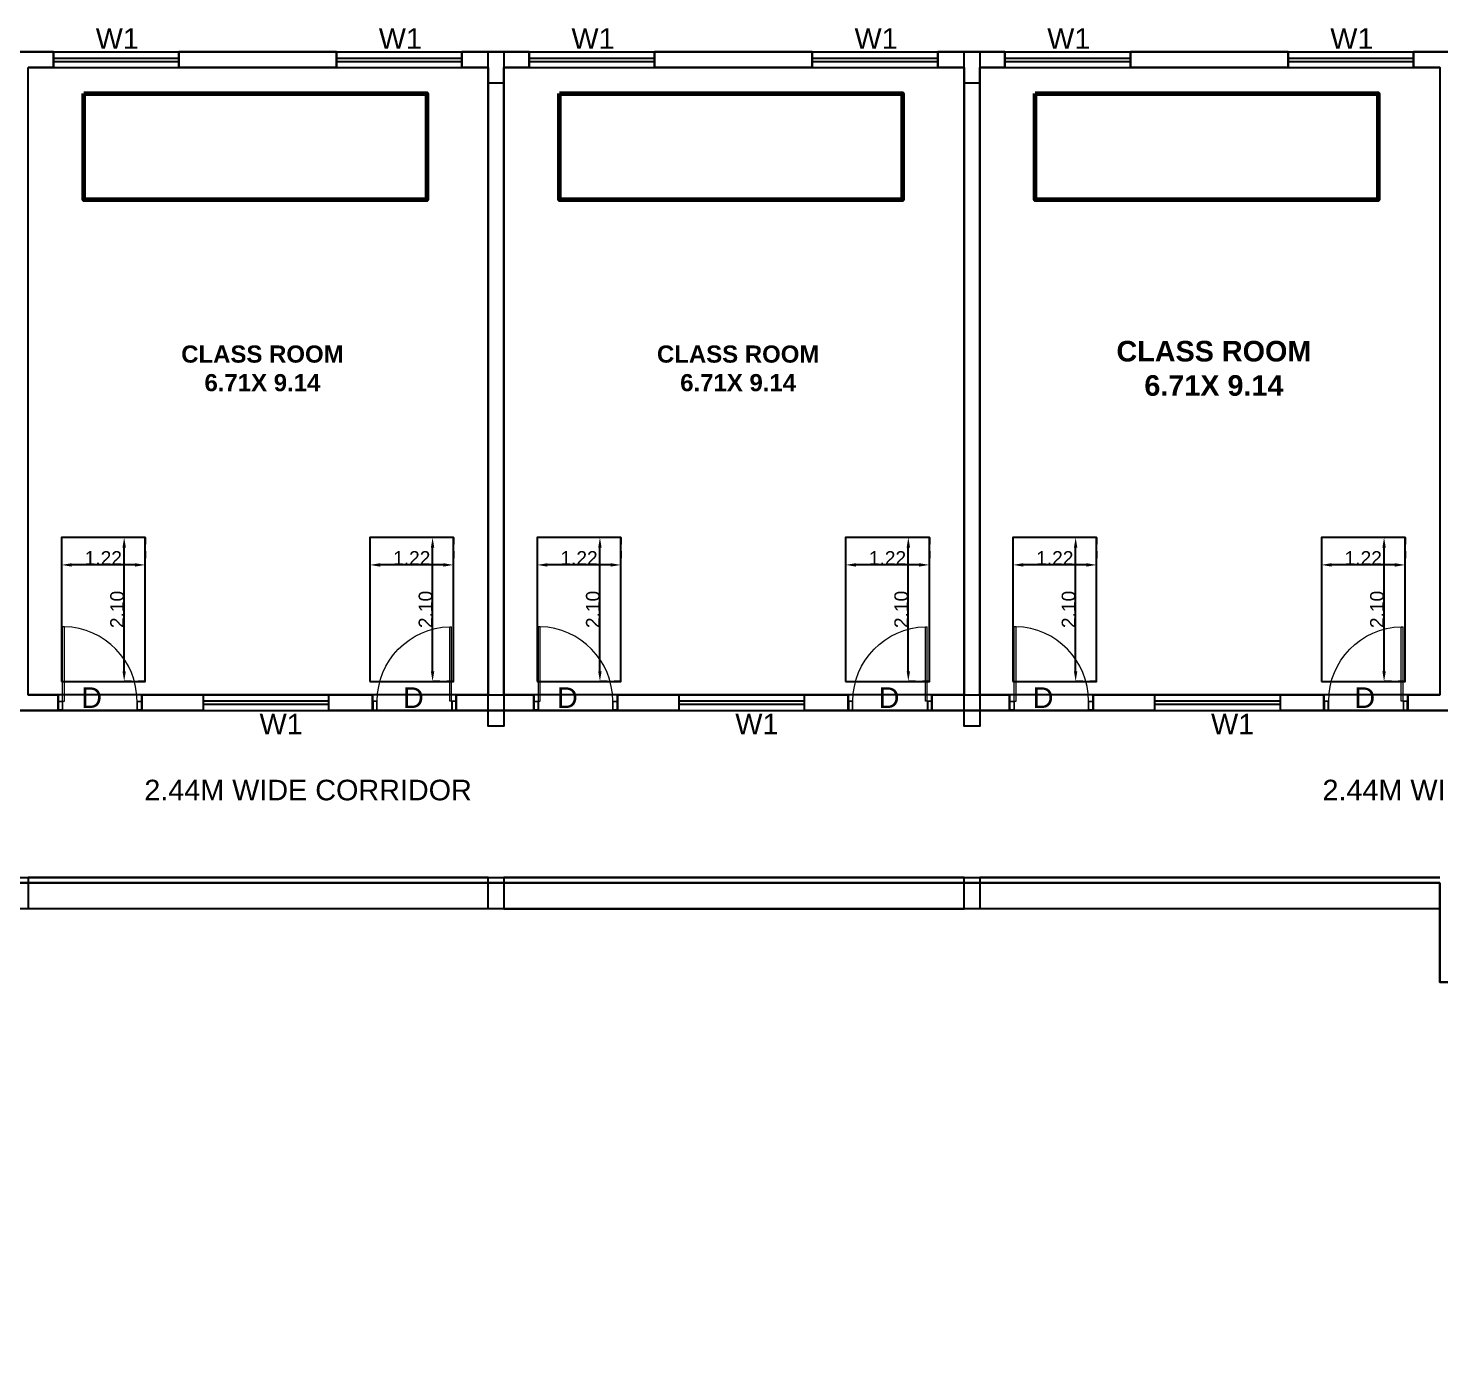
# Model space of a CAD drawing. Header units: metres. Extents: x -1744 to -758, y -4183 to -3914.
# Drawn here: x -1015.68 to -995.1, y -4152.7 to -4133.29 of the extents above; entities that cross this region are included whole.
import ezdxf

# ---------------------------------------------------------------- set-up
doc = ezdxf.new("R2010")
doc.units = ezdxf.units.M
doc.header["$PDMODE"] = 3
doc.linetypes.add('DOT2', pattern=[0.125, 0, -0.125])
for name, color, linetype in [('A4-RCC CLMN-F', 4, 'Continuous'), ('BLK_1_FLR_1_BLT_UP_AREA', 18, 'Continuous'), ('BLK_1_FLR_1_REGULAR_ROOM_1', 2, 'Continuous'), ('DOOR_OPEN', 180, 'Continuous'), ('TEXT', 7, 'Continuous'), ('TEXT NOTES', 200, 'Continuous'), ('WALL', 7, 'Continuous'), ('WINDOW', 215, 'Continuous')]:
    doc.layers.add(name, color=color, linetype=linetype)
for name, color, linetype, lineweight in [('A_---WALLS', 255, 'Continuous', 30), ('BLK_1_FLR_1_ROOM_1_LIGHT_VENTILATION_1', 232, 'Continuous', 0), ('DOOR', 11, 'Continuous', 18)]:
    doc.layers.add(name, color=color, linetype=linetype, lineweight=lineweight)
doc.styles.add('KK', font='arial.ttf', dxfattribs={"width": 0.75})
doc.styles.get("Standard").update_dxf_attribs({"font": 'arial.ttf'})
doc.styles.add('TITLE', font='arialbd.ttf')
doc.dimstyles.new('ISO-25', dxfattribs={"dimscale": 0, "dimtxt": 0.23, "dimasz": 0.15, "dimexe": 1.25, "dimexo": 0.625, "dimgap": 0, "dimtad": 0, "dimzin": 1, "dimdsep": 46, "dimtxsty": 'Standard', "dimblk": 'OBLIQUE', "dimcen": 0, "dimse1": 1, "dimse2": 1, "dimclrd": 256, "dimclrt": 256, "dimadec": 0, "dimazin": 2, "dimtfac": 1, "dimtix": 1, "dimtofl": 0, "dimtmove": 0, "dimatfit": 3, "dimfxl": 0, "dimtolj": 1, "dimarcsym": 0})

# ---------------------------------------------------------------- blocks, each defined once
blk = doc.blocks.new('D-915')
for p, q in [((70, 900), (50, 900)), ((50, 100), (50, 900)), ((70, 100), (70, 900)), ((50, 100), (70, 100))]:
    blk.add_line(p, q)
for points in [[(0, 100), (50, 100), (50, 0), (0, 0)], [(5, 95), (45, 95), (45, 5), (5, 5)], [(850, 100), (900, 100), (900, 0), (850, 0)], [(855, 95), (895, 95), (895, 5), (855, 5)]]:
    blk.add_lwpolyline(points, close=True)
blk.add_arc((50.04259203467518, 100.2915272340178), 799.957461085757, 359.979119791081, 88.57043160974598)
blk = doc.blocks.new('A$C1C9B1590')
at = {"layer": 'A4-RCC CLMN-F'}
for points in [[(596.5190066345199, 49.33031237778687), (596.7476066345221, 49.33031237778687), (596.7476066345221, 48.87311237778613), (596.5190066345199, 48.87311237778613)], [(603.4532066345232, 49.33031237778687), (603.6818066345107, 49.33031237778687), (603.6818066345107, 48.87311237778977), (603.4532066345232, 48.87311237778977)], [(596.5190066345199, 39.95771237778445), (596.7476066345221, 39.95771237778445), (596.7476066345221, 39.50051237778371), (596.5190066345199, 39.50051237778371)], [(603.4532066345085, 39.95771237778445), (603.6818066345107, 39.95771237778445), (603.6818066345107, 39.50051237778371), (603.4532066345085, 39.50051237778371)], [(589.5848066392895, 37.29071232813203), (589.8134066392918, 37.29071232813203), (589.8134066392918, 36.83351232812765), (589.5848066392895, 36.83351232812765)], [(596.5190066392929, 37.29071232813203), (596.7476066392951, 37.29071232813203), (596.7476066392951, 36.83351232813129), (596.5190066392929, 36.83351232813129)], [(603.4532066392962, 37.29071232813203), (603.6818066392839, 37.29071232813203), (603.6818066392839, 36.83351232813129), (603.4532066392962, 36.83351232813129)]]:
    blk.add_lwpolyline(points, close=True, dxfattribs=at)
at = {"layer": 'A_---WALLS'}
for p, q in [((589.2015900017536, 49.33031237778687), (590.1810625267493, 49.33031237778687)), ((592.0098625267524, 49.33031237778687), (594.3069900017539, 49.33031237778687)), ((596.1357900017568, 49.33031237778687), (597.1152625267528, 49.33031237778687)), ((598.9440625267413, 49.33031237778687), (601.2411900017573, 49.33031237778687)), ((603.0699900017603, 49.33031237778687), (604.0494625267415, 49.33031237778687)), ((605.8782625267444, 49.33031237778687), (608.1753900017608, 49.33031237778687)), ((610.004190001749, 49.33031237778687), (611.3829454604814, 49.33031237778687)), ((589.8134066345187, 49.10171237778468), (590.1810625267493, 49.10171237778468)), ((592.0098625267524, 49.10171237778468), (594.3069900017539, 49.10171237778468)), ((596.1357900017568, 49.10171237778468), (596.5190066345199, 49.10171237778468)), ((596.5190066345199, 49.10171237778468), (596.5190066345199, 39.95771237778445)), ((596.7476066345221, 49.10171237778468), (597.1152625267528, 49.10171237778468)), ((596.7476066345221, 49.10171237778468), (596.7476066345221, 39.95771237778445)), ((598.9440625267413, 49.10171237778468), (601.2411900017573, 49.10171237778468)), ((603.0699900017603, 49.10171237778468), (603.4532066345085, 49.10171237778468)), ((603.4532066345085, 49.10171237778468), (603.4532066345085, 39.95771237778445)), ((603.6818066345107, 49.10171237778468), (603.6818066345107, 39.95771237778445)), ((603.6818066345107, 49.10171237778468), (604.0494625267415, 49.10171237778468)), ((605.8782625267444, 49.10171237778468), (608.1753900017608, 49.10171237778468)), ((610.004190001749, 49.10171237778468), (610.3874066345119, 49.10171237778468)), ((589.8134066345187, 39.95771237778445), (590.2475959549587, 39.95771237778445)), ((590.2475959549587, 39.95771237778445), (590.2475959549587, 39.72911237778954)), ((591.4693956685037, 39.95771237778445), (592.3617227994359, 39.9577123777881)), ((591.4693956685037, 39.95771237778445), (591.4693956685037, 39.72911237778954)), ((594.1905227994388, 39.95771237778445), (594.8297303059475, 39.95771237778445)), ((594.8297303059475, 39.9577123777881), (594.8297303059475, 39.72911237779317)), ((596.0515300194924, 39.95771237778445), (596.5190066345199, 39.95771237778445)), ((596.0515300194924, 39.9577123777881), (596.0515300194924, 39.72911237779317)), ((596.7476066345075, 39.95771237778445), (597.1817959549477, 39.95771237778445)), ((597.1817959549477, 39.95771237778445), (597.1817959549477, 39.72911237778954)), ((598.4035956684924, 39.95771237778445), (598.4035956684924, 39.72911237778954)), ((598.4035956684924, 39.95771237778445), (599.2959227994247, 39.9577123777881)), ((601.1247227994277, 39.95771237778445), (601.7639303059362, 39.95771237778445)), ((601.7639303059362, 39.9577123777881), (601.7639303059362, 39.72911237779317)), ((602.9857300194813, 39.95771237778445), (603.4532066345085, 39.95771237778445)), ((602.9857300194813, 39.9577123777881), (602.9857300194813, 39.72911237779317)), ((603.6818066345107, 39.95771237778445), (604.1159959549509, 39.95771237778445)), ((604.1159959549509, 39.95771237778445), (604.1159959549509, 39.72911237778954)), ((605.3377956684957, 39.95771237778445), (606.230122799428, 39.9577123777881)), ((605.3377956684957, 39.95771237778445), (605.3377956684957, 39.72911237778954)), ((608.058922799431, 39.95771237778445), (608.6981303059397, 39.95771237778445)), ((608.6981303059397, 39.9577123777881), (608.6981303059397, 39.72911237779317)), ((609.9199300194846, 39.95771237778445), (610.3874066345119, 39.95771237778445)), ((609.9199300194846, 39.9577123777881), (609.9199300194846, 39.72911237779317)), ((589.3372486153926, 39.72911237778226), (592.3617227994359, 39.72911237778226)), ((594.1905227994388, 39.72911237777861), (596.7476066345221, 39.72911237777861)), ((596.2714486153812, 39.72911237778226), (599.2959227994247, 39.72911237778226)), ((601.1247227994277, 39.72911237777861), (603.6818066345107, 39.72911237777861)), ((603.2056486153846, 39.72911237778226), (606.230122799428, 39.72911237778226)), ((608.058922799431, 39.72911237777861), (610.6160066345142, 39.72911237777861)), ((589.8134066440647, 37.29071232813203), (596.5190066391474, 37.2907123777868)), ((596.747606644068, 37.29071232813203), (603.4532066391506, 37.2907123777868)), ((603.6818066392839, 37.29071232813203), (610.387406634381, 37.2907123777868)), ((571.5254066667217, 37.21451230602815), (610.3874066345119, 37.21451230602815)), ((589.8134066392918, 37.21451234095275), (596.5190066392929, 37.21451235295808)), ((596.7476066392951, 37.21451235336918), (603.4532066392962, 37.21451236537451)), ((603.6818066392839, 37.21451236578196), (610.3874066345119, 37.21451237778729)), ((610.3874066345119, 37.21451230602815), (610.3873009720078, 35.76655290312829)), ((596.7476066392951, 36.83351232813129), (603.4532066392962, 36.83351232813129)), ((610.3873009720078, 35.76655290312829), (621.2078066345088, 35.76576329416184))]:
    blk.add_line(p, q, dxfattribs=at)
for points in [[(590.1810625267497, 49.33031237220712), (589.2015900017536, 49.33031237213982)], [(594.3069900017538, 49.33031237249179), (592.0098625267524, 49.33031237233354)], [(597.1152625267528, 49.3303123726846), (596.1357900017568, 49.33031237261729)], [(601.2411900017573, 49.33031237296927), (598.9440625267413, 49.33031237281102)], [(604.0494625267415, 49.3303123731621), (603.0699900017603, 49.33031237309478)], [(608.1753900017608, 49.33031237344676), (605.8782625267444, 49.33031237328851)], [(611.3829454604814, 49.33031237366686), (610.004190001749, 49.33031237357226)]]:
    blk.add_lwpolyline(points, dxfattribs=at)
at = {"layer": 'WINDOW', "linetype": 'Continuous'}
for p, q in [((590.1810625267493, 49.33031237778687), (590.1810625267493, 49.10171237778468)), ((590.1810625267493, 49.33031237778687), (592.0098625267524, 49.33031237778687)), ((590.1810625267493, 49.10171237778468), (590.1810625267493, 49.33031237778687)), ((590.1810625267493, 49.24141237778439), (592.0098625267524, 49.24141237778439)), ((590.1810625267493, 49.24141237778439), (592.0098625267524, 49.24141237778439)), ((590.1810625267493, 49.19061237778715), (592.0098625267524, 49.19061237778715)), ((590.1810625267493, 49.19061237778715), (592.0098625267524, 49.19061237778715)), ((592.0098625267524, 49.33031237778687), (592.0098625267524, 49.10171237778468)), ((592.0098625267524, 49.10171237778468), (592.0098625267524, 49.33031237778687)), ((594.3069900017539, 49.10171237778468), (594.3069900017539, 49.33031237778687)), ((594.3069900017539, 49.33031237778687), (596.1357900017568, 49.33031237778687)), ((594.3069900017539, 49.33031237778687), (594.3069900017539, 49.10171237778468)), ((594.3069900017539, 49.24141237778439), (596.1357900017568, 49.24141237778439)), ((594.3069900017539, 49.24141237778439), (596.1357900017568, 49.24141237778439)), ((594.3069900017539, 49.19061237778715), (596.1357900017568, 49.19061237778715)), ((594.3069900017539, 49.19061237778715), (596.1357900017568, 49.19061237778715)), ((596.1357900017568, 49.33031237778687), (596.1357900017568, 49.10171237778468)), ((596.1357900017568, 49.10171237778468), (596.1357900017568, 49.33031237778687)), ((597.1152625267528, 49.10171237778468), (597.1152625267528, 49.33031237778687)), ((597.1152625267528, 49.33031237778687), (597.1152625267528, 49.10171237778468)), ((597.1152625267528, 49.33031237778687), (598.9440625267413, 49.33031237778687)), ((597.1152625267528, 49.24141237778439), (598.9440625267413, 49.24141237778439)), ((597.1152625267528, 49.24141237778439), (598.9440625267413, 49.24141237778439)), ((597.1152625267528, 49.19061237778715), (598.9440625267413, 49.19061237778715)), ((597.1152625267528, 49.19061237778715), (598.9440625267413, 49.19061237778715)), ((598.9440625267413, 49.10171237778468), (598.9440625267413, 49.33031237778687)), ((598.9440625267413, 49.33031237778687), (598.9440625267413, 49.10171237778468)), ((601.2411900017573, 49.10171237778468), (601.2411900017573, 49.33031237778687)), ((601.2411900017573, 49.33031237778687), (601.2411900017573, 49.10171237778468)), ((601.2411900017573, 49.33031237778687), (603.0699900017603, 49.33031237778687)), ((601.2411900017573, 49.24141237778439), (603.0699900017603, 49.24141237778439)), ((601.2411900017573, 49.24141237778439), (603.0699900017603, 49.24141237778439)), ((601.2411900017573, 49.19061237778715), (603.0699900017603, 49.19061237778715)), ((601.2411900017573, 49.19061237778715), (603.0699900017603, 49.19061237778715)), ((603.0699900017603, 49.10171237778468), (603.0699900017603, 49.33031237778687)), ((603.0699900017603, 49.33031237778687), (603.0699900017603, 49.10171237778468)), ((604.0494625267415, 49.10171237778468), (604.0494625267415, 49.33031237778687)), ((604.0494625267415, 49.33031237778687), (604.0494625267415, 49.10171237778468)), ((604.0494625267415, 49.33031237778687), (605.8782625267444, 49.33031237778687)), ((604.0494625267415, 49.24141237778804), (605.8782625267444, 49.24141237778804)), ((604.0494625267415, 49.24141237778804), (605.8782625267444, 49.24141237778804)), ((604.0494625267415, 49.19061237778715), (605.8782625267444, 49.19061237778715)), ((604.0494625267415, 49.19061237778715), (605.8782625267444, 49.19061237778715)), ((605.8782625267444, 49.33031237778687), (605.8782625267444, 49.10171237778468)), ((605.8782625267444, 49.10171237778468), (605.8782625267444, 49.33031237778687)), ((608.1753900017608, 49.10171237778468), (608.1753900017608, 49.33031237778687)), ((608.1753900017608, 49.33031237778687), (608.1753900017608, 49.10171237778468)), ((608.1753900017608, 49.33031237778687), (610.004190001749, 49.33031237778687)), ((608.1753900017608, 49.24141237778439), (610.004190001749, 49.24141237778439)), ((608.1753900017608, 49.24141237778439), (610.004190001749, 49.24141237778439)), ((608.1753900017608, 49.19061237778715), (610.004190001749, 49.19061237778715)), ((608.1753900017608, 49.19061237778715), (610.004190001749, 49.19061237778715)), ((610.004190001749, 49.33031237778687), (610.004190001749, 49.10171237778468)), ((610.004190001749, 49.10171237778468), (610.004190001749, 49.33031237778687)), ((590.1810625267493, 49.10171237778468), (592.0098625267524, 49.10171237778468)), ((594.3069900017539, 49.10171237778468), (596.1357900017568, 49.10171237778468)), ((597.1152625267528, 49.10171237778468), (598.9440625267413, 49.10171237778468)), ((601.2411900017573, 49.10171237778468), (603.0699900017603, 49.10171237778468)), ((604.0494625267415, 49.10171237778468), (605.8782625267444, 49.10171237778468)), ((608.1753900017608, 49.10171237778468), (610.004190001749, 49.10171237778468)), ((592.3617227994359, 39.9577123777881), (594.1905227994388, 39.9577123777881)), ((592.3617227994359, 39.95771237778445), (592.3617227994359, 39.7291123777859)), ((592.3617227994359, 39.9577123777881), (592.3617227994359, 39.72911237778954)), ((594.1905227994388, 39.9577123777881), (594.1905227994388, 39.72911237778954)), ((594.1905227994388, 39.95771237778445), (594.1905227994388, 39.7291123777859)), ((599.2959227994247, 39.9577123777881), (599.2959227994247, 39.72911237778954)), ((599.2959227994247, 39.95771237778445), (599.2959227994247, 39.7291123777859)), ((599.2959227994247, 39.9577123777881), (601.1247227994277, 39.9577123777881)), ((601.1247227994277, 39.95771237778445), (601.1247227994277, 39.7291123777859)), ((601.1247227994277, 39.9577123777881), (601.1247227994277, 39.72911237778954)), ((606.230122799428, 39.9577123777881), (606.230122799428, 39.72911237778954)), ((606.230122799428, 39.95771237778445), (606.230122799428, 39.7291123777859)), ((606.230122799428, 39.9577123777881), (608.058922799431, 39.9577123777881)), ((608.058922799431, 39.95771237778445), (608.058922799431, 39.7291123777859)), ((608.058922799431, 39.9577123777881), (608.058922799431, 39.72911237778954)), ((592.3617227994359, 39.86881237778926), (594.1905227994388, 39.86881237778926)), ((592.3617227994359, 39.86881237778926), (594.1905227994388, 39.86881237778926)), ((592.3617227994359, 39.81801237778837), (594.1905227994388, 39.81801237778837)), ((592.3617227994359, 39.81801237778837), (594.1905227994388, 39.81801237778837)), ((592.3617227994359, 39.72911237778954), (594.1905227994388, 39.72911237778954)), ((599.2959227994247, 39.86881237778926), (601.1247227994277, 39.86881237778926)), ((599.2959227994247, 39.86881237778926), (601.1247227994277, 39.86881237778926)), ((599.2959227994247, 39.81801237778837), (601.1247227994277, 39.81801237778837)), ((599.2959227994247, 39.81801237778837), (601.1247227994277, 39.81801237778837)), ((599.2959227994247, 39.72911237778954), (601.1247227994277, 39.72911237778954)), ((606.230122799428, 39.86881237778926), (608.058922799431, 39.86881237778926)), ((606.230122799428, 39.86881237778926), (608.058922799431, 39.86881237778926)), ((606.230122799428, 39.81801237778837), (608.058922799431, 39.81801237778837)), ((606.230122799428, 39.81801237778837), (608.058922799431, 39.81801237778837)), ((606.230122799428, 39.72911237778954), (608.058922799431, 39.72911237778954))]:
    blk.add_line(p, q, dxfattribs=at)
at = {"layer": 'DOOR', "xscale": 0.001354666666666, "yscale": 0.001354666666666, "zscale": 0.001354666666666}
for p in [(590.2475959549442, 39.72911237778954), (597.181795954933, 39.72911237778226), (604.1159959549362, 39.72911237778226)]:
    blk.add_blockref('D-915', p, dxfattribs=at)
at = {"layer": 'DOOR', "xscale": -0.001354666666666, "yscale": 0.001354666666666, "zscale": 0.001354666666666, "rotation": 7.15959292e-08}
for p in [(596.0515300194924, 39.7291123777859), (602.9857300194813, 39.72911237777135), (609.9199300194846, 39.72911237777135)]:
    blk.add_blockref('D-915', p, dxfattribs=at)
at = {"layer": 'TEXT', "width": 6.852777399500157, "attachment_point": 5, "style": 'TITLE'}
for insert, char_height in [((607.0951478176098, 44.71445858422066), 0.3), ((593.2267478176177, 44.71445858422066), 0.25), ((600.1609478176065, 44.71445858422066), 0.25)]:
    blk.add_mtext('\\A1;CLASS ROOM\\P6.71X 9.14', dxfattribs=dict(at, insert=insert, char_height=char_height))
at = {"layer": 'TEXT NOTES', "style": 'KK'}
for s, p in [('W1', (590.7974589532959, 49.37599617294836)), ('W1', (594.9233864283004, 49.37599617294836)), ('W1', (597.7316589532848, 49.37599617294836)), ('W1', (601.8575864283039, 49.37599617294836)), ('W1', (604.6658589532881, 49.37599617294836)), ('W1', (608.7917864282928, 49.37599617294836)), ('D', (590.5864049469126, 39.76467526024499)), ('D', (595.2755249902, 39.76467526024499)), ('D', (597.5206049469012, 39.76467526024499)), ('D', (602.2097249901888, 39.76467526024499)), ('D', (604.4548049469048, 39.76467526024499)), ('D', (609.143924990192, 39.76467526024499)), ('W1', (593.1852744356138, 39.37867097982599)), ('W1', (600.1194744355878, 39.37867097982599)), ('W1', (607.0536744355912, 39.37867097982599)), ('2.44M WIDE CORRIDOR', (591.5057929340763, 38.41738831889143)), ('2.44M WIDE CORRIDOR', (608.6782288728208, 38.41738831889143))]:
    blk.add_text(s, height=0.3, dxfattribs=at).set_placement(p)
blk = doc.blocks.new('*D679')
at = {"layer": 'DEFPOINTS', "color": 0, "ltscale": 0.1}
for p in [(-1015.190803517914, -4140.712497458025), (-1013.970803517914, -4140.712497458025), (-1015.190803517914, -4141.113031734606)]:
    blk.add_point(p, dxfattribs=at)
at = {"layer": 'DOOR_OPEN', "color": 1, "linetype": 'DOT2', "ltscale": 0.1}
for p, q in [((-1015.190803517914, -4140.712497458025), (-1015.190803517914, -4141.113031734606)), ((-1013.970803517914, -4140.712497458025), (-1013.970803517914, -4141.113031734606))]:
    blk.add_line(p, q, dxfattribs=at)
at = {"layer": 'DOOR_OPEN', "color": 1, "ltscale": 0.1}
blk.add_line((-1014.120803517913, -4141.113031734606), (-1015.040803517914, -4141.113031734606), dxfattribs=at)
for points in [[(-1015.040803517914, -4141.088031734605), (-1015.040803517914, -4141.138031734605), (-1015.190803517914, -4141.113031734606)], [(-1014.120803517913, -4141.088031734605), (-1014.120803517913, -4141.138031734605), (-1013.970803517914, -4141.113031734606)]]:
    blk.add_solid(points, dxfattribs=at)
at = {"layer": 'DOOR_OPEN', "color": 1, "ltscale": 0.1, "insert": (-1014.580803517914, -4141.012622457662), "char_height": 0.2, "attachment_point": 5}
blk.add_mtext('\\A1;1.22', dxfattribs=at)
blk = doc.blocks.new('*D680')
at = {"layer": 'DEFPOINTS', "color": 0, "ltscale": 0.1}
for p in [(-1014.276937981399, -4140.712497458025), (-1013.970803517914, -4140.712497458025), (-1013.970803517914, -4142.812497458026)]:
    blk.add_point(p, dxfattribs=at)
at = {"layer": 'DOOR_OPEN', "color": 2, "linetype": 'DOT2', "ltscale": 0.1}
for p, q in [((-1013.970803517914, -4140.712497458025), (-1014.276937981399, -4140.712497458025)), ((-1013.970803517914, -4142.812497458026), (-1014.276937981399, -4142.812497458026))]:
    blk.add_line(p, q, dxfattribs=at)
at = {"layer": 'DOOR_OPEN', "color": 2, "ltscale": 0.1}
blk.add_line((-1014.276937981399, -4142.662497458026), (-1014.276937981399, -4140.862497458026), dxfattribs=at)
for points in [[(-1014.301937981399, -4140.862497458026), (-1014.251937981399, -4140.862497458026), (-1014.276937981399, -4140.712497458025)], [(-1014.301937981399, -4142.662497458026), (-1014.251937981399, -4142.662497458026), (-1014.276937981399, -4142.812497458026)]]:
    blk.add_solid(points, dxfattribs=at)
at = {"layer": 'DOOR_OPEN', "color": 2, "ltscale": 0.1, "insert": (-1014.379052578945, -4141.762497458024), "char_height": 0.2, "attachment_point": 5, "rotation": 90}
blk.add_mtext('\\A1;2.10', dxfattribs=at)
blk = doc.blocks.new('*D613')
at = {"layer": 'DEFPOINTS', "color": 0, "ltscale": 0.1}
for p in [(-1010.695289233648, -4140.712497458025), (-1009.475289233648, -4140.712497458025), (-1010.695289233648, -4141.113031734606)]:
    blk.add_point(p, dxfattribs=at)
at = {"layer": 'DOOR_OPEN', "color": 1, "linetype": 'DOT2', "ltscale": 0.1}
for p, q in [((-1010.695289233648, -4140.712497458025), (-1010.695289233648, -4141.113031734606)), ((-1009.475289233648, -4140.712497458025), (-1009.475289233648, -4141.113031734606))]:
    blk.add_line(p, q, dxfattribs=at)
at = {"layer": 'DOOR_OPEN', "color": 1, "ltscale": 0.1}
blk.add_line((-1009.625289233648, -4141.113031734606), (-1010.545289233648, -4141.113031734606), dxfattribs=at)
for points in [[(-1010.545289233648, -4141.088031734605), (-1010.545289233648, -4141.138031734605), (-1010.695289233648, -4141.113031734606)], [(-1009.625289233648, -4141.088031734605), (-1009.625289233648, -4141.138031734605), (-1009.475289233648, -4141.113031734606)]]:
    blk.add_solid(points, dxfattribs=at)
at = {"layer": 'DOOR_OPEN', "color": 1, "ltscale": 0.1, "insert": (-1010.085289233648, -4141.012622457662), "char_height": 0.2, "attachment_point": 5}
blk.add_mtext('\\A1;1.22', dxfattribs=at)
blk = doc.blocks.new('*D614')
at = {"layer": 'DEFPOINTS', "color": 0, "ltscale": 0.1}
for p in [(-1009.781423697134, -4140.712497458025), (-1009.475289233648, -4140.712497458025), (-1009.475289233648, -4142.812497458026)]:
    blk.add_point(p, dxfattribs=at)
at = {"layer": 'DOOR_OPEN', "color": 2, "linetype": 'DOT2', "ltscale": 0.1}
for p, q in [((-1009.475289233648, -4140.712497458025), (-1009.781423697134, -4140.712497458025)), ((-1009.475289233648, -4142.812497458026), (-1009.781423697134, -4142.812497458026))]:
    blk.add_line(p, q, dxfattribs=at)
at = {"layer": 'DOOR_OPEN', "color": 2, "ltscale": 0.1}
blk.add_line((-1009.781423697134, -4142.662497458026), (-1009.781423697134, -4140.862497458026), dxfattribs=at)
for points in [[(-1009.806423697134, -4140.862497458026), (-1009.756423697134, -4140.862497458026), (-1009.781423697134, -4140.712497458025)], [(-1009.806423697134, -4142.662497458026), (-1009.756423697134, -4142.662497458026), (-1009.781423697134, -4142.812497458026)]]:
    blk.add_solid(points, dxfattribs=at)
at = {"layer": 'DOOR_OPEN', "color": 2, "ltscale": 0.1, "insert": (-1009.88353829468, -4141.762497458024), "char_height": 0.2, "attachment_point": 5, "rotation": 90}
blk.add_mtext('\\A1;2.10', dxfattribs=at)
blk = doc.blocks.new('*D615')
at = {"layer": 'DEFPOINTS', "color": 0, "ltscale": 0.1}
for p in [(-1008.25660351791, -4140.712497458025), (-1007.03660351791, -4140.712497458025), (-1008.25660351791, -4141.113031734606)]:
    blk.add_point(p, dxfattribs=at)
at = {"layer": 'DOOR_OPEN', "color": 1, "linetype": 'DOT2', "ltscale": 0.1}
for p, q in [((-1008.25660351791, -4140.712497458025), (-1008.25660351791, -4141.113031734606)), ((-1007.03660351791, -4140.712497458025), (-1007.03660351791, -4141.113031734606))]:
    blk.add_line(p, q, dxfattribs=at)
at = {"layer": 'DOOR_OPEN', "color": 1, "ltscale": 0.1}
blk.add_line((-1007.18660351791, -4141.113031734606), (-1008.10660351791, -4141.113031734606), dxfattribs=at)
for points in [[(-1008.10660351791, -4141.088031734605), (-1008.10660351791, -4141.138031734605), (-1008.25660351791, -4141.113031734606)], [(-1007.18660351791, -4141.088031734605), (-1007.18660351791, -4141.138031734605), (-1007.03660351791, -4141.113031734606)]]:
    blk.add_solid(points, dxfattribs=at)
at = {"layer": 'DOOR_OPEN', "color": 1, "ltscale": 0.1, "insert": (-1007.64660351791, -4141.012622457662), "char_height": 0.2, "attachment_point": 5}
blk.add_mtext('\\A1;1.22', dxfattribs=at)
blk = doc.blocks.new('*D616')
at = {"layer": 'DEFPOINTS', "color": 0, "ltscale": 0.1}
for p in [(-1007.342737981396, -4140.712497458025), (-1007.036603517911, -4140.712497458025), (-1007.036603517911, -4142.812497458026)]:
    blk.add_point(p, dxfattribs=at)
at = {"layer": 'DOOR_OPEN', "color": 2, "linetype": 'DOT2', "ltscale": 0.1}
for p, q in [((-1007.036603517911, -4140.712497458025), (-1007.342737981396, -4140.712497458025)), ((-1007.036603517911, -4142.812497458026), (-1007.342737981396, -4142.812497458026))]:
    blk.add_line(p, q, dxfattribs=at)
at = {"layer": 'DOOR_OPEN', "color": 2, "ltscale": 0.1}
blk.add_line((-1007.342737981396, -4142.662497458026), (-1007.342737981396, -4140.862497458026), dxfattribs=at)
for points in [[(-1007.367737981396, -4140.862497458026), (-1007.317737981396, -4140.862497458026), (-1007.342737981396, -4140.712497458025)], [(-1007.367737981396, -4142.662497458026), (-1007.317737981396, -4142.662497458026), (-1007.342737981396, -4142.812497458026)]]:
    blk.add_solid(points, dxfattribs=at)
at = {"layer": 'DOOR_OPEN', "color": 2, "ltscale": 0.1, "insert": (-1007.444852578941, -4141.762497458024), "char_height": 0.2, "attachment_point": 5, "rotation": 90}
blk.add_mtext('\\A1;2.10', dxfattribs=at)
blk = doc.blocks.new('*D617')
at = {"layer": 'DEFPOINTS', "color": 0, "ltscale": 0.1}
for p in [(-1003.761089233645, -4140.712497458025), (-1002.541089233645, -4140.712497458025), (-1003.761089233645, -4141.113031734606)]:
    blk.add_point(p, dxfattribs=at)
at = {"layer": 'DOOR_OPEN', "color": 1, "linetype": 'DOT2', "ltscale": 0.1}
for p, q in [((-1003.761089233645, -4140.712497458025), (-1003.761089233645, -4141.113031734606)), ((-1002.541089233645, -4140.712497458025), (-1002.541089233645, -4141.113031734606))]:
    blk.add_line(p, q, dxfattribs=at)
at = {"layer": 'DOOR_OPEN', "color": 1, "ltscale": 0.1}
blk.add_line((-1002.691089233644, -4141.113031734606), (-1003.611089233644, -4141.113031734606), dxfattribs=at)
for points in [[(-1003.611089233644, -4141.088031734605), (-1003.611089233644, -4141.138031734605), (-1003.761089233645, -4141.113031734606)], [(-1002.691089233644, -4141.088031734605), (-1002.691089233644, -4141.138031734605), (-1002.541089233645, -4141.113031734606)]]:
    blk.add_solid(points, dxfattribs=at)
at = {"layer": 'DOOR_OPEN', "color": 1, "ltscale": 0.1, "insert": (-1003.151089233645, -4141.012622457662), "char_height": 0.2, "attachment_point": 5}
blk.add_mtext('\\A1;1.22', dxfattribs=at)
blk = doc.blocks.new('*D618')
at = {"layer": 'DEFPOINTS', "color": 0, "ltscale": 0.1}
for p in [(-1002.847223697131, -4140.712497458025), (-1002.541089233645, -4140.712497458025), (-1002.541089233645, -4142.812497458026)]:
    blk.add_point(p, dxfattribs=at)
at = {"layer": 'DOOR_OPEN', "color": 2, "linetype": 'DOT2', "ltscale": 0.1}
for p, q in [((-1002.541089233645, -4140.712497458025), (-1002.847223697131, -4140.712497458025)), ((-1002.541089233645, -4142.812497458026), (-1002.847223697131, -4142.812497458026))]:
    blk.add_line(p, q, dxfattribs=at)
at = {"layer": 'DOOR_OPEN', "color": 2, "ltscale": 0.1}
blk.add_line((-1002.847223697131, -4142.662497458026), (-1002.847223697131, -4140.862497458026), dxfattribs=at)
for points in [[(-1002.872223697131, -4140.862497458026), (-1002.822223697131, -4140.862497458026), (-1002.847223697131, -4140.712497458025)], [(-1002.872223697131, -4142.662497458026), (-1002.822223697131, -4142.662497458026), (-1002.847223697131, -4142.812497458026)]]:
    blk.add_solid(points, dxfattribs=at)
at = {"layer": 'DOOR_OPEN', "color": 2, "ltscale": 0.1, "insert": (-1002.949338294676, -4141.762497458024), "char_height": 0.2, "attachment_point": 5, "rotation": 90}
blk.add_mtext('\\A1;2.10', dxfattribs=at)
blk = doc.blocks.new('*D619')
at = {"layer": 'DEFPOINTS', "color": 0, "ltscale": 0.1}
for p in [(-1001.322403517922, -4140.712497468264), (-1000.102403517922, -4140.712497468264), (-1001.322403517922, -4141.113031744846)]:
    blk.add_point(p, dxfattribs=at)
at = {"layer": 'DOOR_OPEN', "color": 1, "linetype": 'DOT2', "ltscale": 0.1}
for p, q in [((-1001.322403517922, -4140.712497468264), (-1001.322403517922, -4141.113031744846)), ((-1000.102403517922, -4140.712497468264), (-1000.102403517922, -4141.113031744846))]:
    blk.add_line(p, q, dxfattribs=at)
at = {"layer": 'DOOR_OPEN', "color": 1, "ltscale": 0.1}
blk.add_line((-1000.252403517921, -4141.113031744846), (-1001.172403517921, -4141.113031744846), dxfattribs=at)
for points in [[(-1001.172403517921, -4141.088031744846), (-1001.172403517921, -4141.138031744847), (-1001.322403517922, -4141.113031744846)], [(-1000.252403517921, -4141.088031744846), (-1000.252403517921, -4141.138031744847), (-1000.102403517922, -4141.113031744846)]]:
    blk.add_solid(points, dxfattribs=at)
at = {"layer": 'DOOR_OPEN', "color": 1, "ltscale": 0.1, "insert": (-1000.712403517922, -4141.012622467902), "char_height": 0.2, "attachment_point": 5}
blk.add_mtext('\\A1;1.22', dxfattribs=at)
blk = doc.blocks.new('*D620')
at = {"layer": 'DEFPOINTS', "color": 0, "ltscale": 0.1}
for p in [(-1000.408537981407, -4140.712497468267), (-1000.102403517922, -4140.712497468267), (-1000.102403517922, -4142.812497468266)]:
    blk.add_point(p, dxfattribs=at)
at = {"layer": 'DOOR_OPEN', "color": 2, "linetype": 'DOT2', "ltscale": 0.1}
for p, q in [((-1000.102403517922, -4140.712497468267), (-1000.408537981407, -4140.712497468267)), ((-1000.102403517922, -4142.812497468266), (-1000.408537981407, -4142.812497468266))]:
    blk.add_line(p, q, dxfattribs=at)
at = {"layer": 'DOOR_OPEN', "color": 2, "ltscale": 0.1}
blk.add_line((-1000.408537981407, -4142.662497468267), (-1000.408537981407, -4140.862497468264), dxfattribs=at)
for points in [[(-1000.433537981407, -4140.862497468264), (-1000.383537981407, -4140.862497468264), (-1000.408537981407, -4140.712497468267)], [(-1000.433537981407, -4142.662497468267), (-1000.383537981407, -4142.662497468267), (-1000.408537981407, -4142.812497468266)]]:
    blk.add_solid(points, dxfattribs=at)
at = {"layer": 'DOOR_OPEN', "color": 2, "ltscale": 0.1, "insert": (-1000.510652578952, -4141.762497468266), "char_height": 0.2, "attachment_point": 5, "rotation": 90}
blk.add_mtext('\\A1;2.10', dxfattribs=at)
blk = doc.blocks.new('*D621')
at = {"layer": 'DEFPOINTS', "color": 0, "ltscale": 0.1}
for p in [(-996.8268892336561, -4140.712497468264), (-995.6068892336557, -4140.712497468264), (-996.8268892336561, -4141.113031744846)]:
    blk.add_point(p, dxfattribs=at)
at = {"layer": 'DOOR_OPEN', "color": 1, "linetype": 'DOT2', "ltscale": 0.1}
for p, q in [((-996.8268892336561, -4140.712497468264), (-996.8268892336561, -4141.113031744846)), ((-995.6068892336557, -4140.712497468264), (-995.6068892336557, -4141.113031744846))]:
    blk.add_line(p, q, dxfattribs=at)
at = {"layer": 'DOOR_OPEN', "color": 1, "ltscale": 0.1}
blk.add_line((-995.7568892336557, -4141.113031744846), (-996.676889233656, -4141.113031744846), dxfattribs=at)
for points in [[(-996.676889233656, -4141.088031744846), (-996.676889233656, -4141.138031744847), (-996.8268892336561, -4141.113031744846)], [(-995.7568892336557, -4141.088031744846), (-995.7568892336557, -4141.138031744847), (-995.6068892336557, -4141.113031744846)]]:
    blk.add_solid(points, dxfattribs=at)
at = {"layer": 'DOOR_OPEN', "color": 1, "ltscale": 0.1, "insert": (-996.216889233656, -4141.012622467902), "char_height": 0.2, "attachment_point": 5}
blk.add_mtext('\\A1;1.22', dxfattribs=at)
blk = doc.blocks.new('*D622')
at = {"layer": 'DEFPOINTS', "color": 0, "ltscale": 0.1}
for p in [(-995.9130236971423, -4140.712497468267), (-995.6068892336563, -4140.712497468267), (-995.6068892336563, -4142.812497468266)]:
    blk.add_point(p, dxfattribs=at)
at = {"layer": 'DOOR_OPEN', "color": 2, "linetype": 'DOT2', "ltscale": 0.1}
for p, q in [((-995.6068892336563, -4140.712497468267), (-995.9130236971423, -4140.712497468267)), ((-995.6068892336563, -4142.812497468266), (-995.9130236971423, -4142.812497468266))]:
    blk.add_line(p, q, dxfattribs=at)
at = {"layer": 'DOOR_OPEN', "color": 2, "ltscale": 0.1}
blk.add_line((-995.9130236971423, -4142.662497468267), (-995.9130236971423, -4140.862497468264), dxfattribs=at)
for points in [[(-995.9380236971423, -4140.862497468264), (-995.8880236971422, -4140.862497468264), (-995.9130236971423, -4140.712497468267)], [(-995.9380236971423, -4142.662497468267), (-995.8880236971422, -4142.662497468267), (-995.9130236971423, -4142.812497468266)]]:
    blk.add_solid(points, dxfattribs=at)
at = {"layer": 'DOOR_OPEN', "color": 2, "ltscale": 0.1, "insert": (-996.0151382946876, -4141.762497468266), "char_height": 0.2, "attachment_point": 5, "rotation": 90}
blk.add_mtext('\\A1;2.10', dxfattribs=at)

msp = doc.modelspace()

# ---------------------------------------------------------------- linework, layer by layer
at = {"layer": 'BLK_1_FLR_1_BLT_UP_AREA', "color": 26}
msp.add_lwpolyline([(-1043.0310098051, -4160.439745913019), (-1043.0310098051, -4133.632854597141), (-934.2936098386588, -4133.632854597141), (-934.2936098413073, -4157.44244213877), (-943.742409849906, -4157.442442140992), (-943.742409849906, -4146.129654564115), (-984.2808076750833, -4146.129654564115), (-984.2804428115458, -4147.19700890692), (-995.1008428067696, -4147.19700890692), (-995.1012098389357, -4146.129654629065), (-1033.582209761679, -4146.129654629065), (-1033.582209746108, -4160.439745907114)], close=True, dxfattribs=at)
at = {"layer": 'BLK_1_FLR_1_REGULAR_ROOM_1', "color": 3}
for points in [[(-1015.675209837066, -4133.86145459714), (-1008.969609837079, -4133.86145459714), (-1008.969609837079, -4143.005454586902), (-1015.675209837066, -4143.005454586902)], [(-1008.741009837063, -4133.86145459714), (-1002.035409837076, -4133.86145459714), (-1002.035409837076, -4143.005454586902), (-1008.741009837063, -4143.005454586902)], [(-1001.806809837074, -4133.86145460738), (-995.1012098370874, -4133.86145460738), (-995.1012098370874, -4143.005454597143), (-1001.806809837074, -4143.005454597143)]]:
    msp.add_lwpolyline(points, close=True, dxfattribs=at)
at = {"layer": 'BLK_1_FLR_1_ROOM_1_LIGHT_VENTILATION_1', "color": 232, "lineweight": 60}
for points in [[(-1014.866348446403, -4134.241049672121), (-1009.866348446403, -4134.241049672121), (-1009.866348446403, -4135.791049672121), (-1014.866348446403, -4135.791049672121)], [(-1007.932148446399, -4134.241049672121), (-1002.932148446399, -4134.241049672121), (-1002.932148446399, -4135.791049672121), (-1007.932148446399, -4135.791049672121)], [(-1000.997948446411, -4134.241049682362), (-995.9979484464106, -4134.241049682362), (-995.9979484464106, -4135.791049682363), (-1000.997948446411, -4135.791049682363)]]:
    msp.add_lwpolyline(points, close=True, dxfattribs=at)
at = {"layer": 'DOOR_OPEN', "color": 180}
for points in [[(-1015.190803517914, -4142.812497458024), (-1013.970803517914, -4142.812497458024), (-1013.970803517914, -4140.712497458025), (-1015.190803517914, -4140.712497458025)], [(-1010.695289233648, -4142.812497458024), (-1009.475289233648, -4142.812497458024), (-1009.475289233648, -4140.712497458025), (-1010.695289233648, -4140.712497458025)], [(-1008.25660351791, -4142.812497458024), (-1007.03660351791, -4142.812497458024), (-1007.03660351791, -4140.712497458025), (-1008.25660351791, -4140.712497458025)], [(-1003.761089233645, -4142.812497458024), (-1002.541089233645, -4142.812497458024), (-1002.541089233645, -4140.712497458025), (-1003.761089233645, -4140.712497458025)], [(-1001.322403517922, -4142.812497468265), (-1000.102403517922, -4142.812497468265), (-1000.102403517922, -4140.712497468264), (-1001.322403517922, -4140.712497468264)], [(-996.8268892336561, -4142.812497468265), (-995.6068892336557, -4142.812497468265), (-995.6068892336557, -4140.712497468264), (-996.8268892336561, -4140.712497468264)]]:
    msp.add_lwpolyline(points, close=True, dxfattribs=at)

# ---------------------------------------------------------------- block references
at = {"layer": 'WALL'}
msp.add_blockref('A$C1C9B1590', (-1605.488616471586, -4182.963166974928), dxfattribs=at)

# ---------------------------------------------------------------- dimensions: what is measured, and where the dimension line sits
at = {"layer": 'DOOR_OPEN', "color": 1, "ltscale": 0.1}
for base, p1, p2, picture, middle in [((-1015.190803517914, -4141.113031734606), (-1013.970803517914, -4140.712497458025), (-1015.190803517914, -4140.712497458025), '*D679', (-1014.580803517914, -4141.012622457662)), ((-1010.695289233648, -4141.113031734606), (-1009.475289233648, -4140.712497458025), (-1010.695289233648, -4140.712497458025), '*D613', (-1010.085289233648, -4141.012622457662)), ((-1008.25660351791, -4141.113031734606), (-1007.03660351791, -4140.712497458025), (-1008.25660351791, -4140.712497458025), '*D615', (-1007.64660351791, -4141.012622457662)), ((-1003.761089233645, -4141.113031734606), (-1002.541089233645, -4140.712497458025), (-1003.761089233645, -4140.712497458025), '*D617', (-1003.151089233645, -4141.012622457662)), ((-1001.322403517922, -4141.113031744846), (-1000.102403517922, -4140.712497468264), (-1001.322403517922, -4140.712497468264), '*D619', (-1000.712403517922, -4141.012622467902)), ((-996.8268892336561, -4141.113031744846), (-995.6068892336557, -4140.712497468264), (-996.8268892336561, -4140.712497468264), '*D621', (-996.216889233656, -4141.012622467902))]:
    dim = msp.add_linear_dim(base=base, p1=p1, p2=p2, dimstyle='ISO-25', override={"dimscale": 1, "dimtxt": 0.2, "dimexe": 0, "dimexo": 0, "dimtad": 1, "dimsah": 1, "dimse1": 0, "dimse2": 0, "dimclrd": 1, "dimclre": 1, "dimclrt": 1, "dimfxl": 0, "dimlwd": 65535, "dimlwe": 65535}, dxfattribs=at)
    dim.commit()
    dim.dimension.update_dxf_attribs({"geometry": picture, "text_midpoint": middle})
at = {"layer": 'DOOR_OPEN', "color": 2, "ltscale": 0.1}
for base, p1, p2, picture, middle in [((-1014.276937981399, -4140.712497458025), (-1013.970803517914, -4142.812497458024), (-1013.970803517914, -4140.712497458025), '*D680', (-1014.379052578945, -4141.762497458024)), ((-1009.781423697134, -4140.712497458025), (-1009.475289233648, -4142.812497458024), (-1009.475289233648, -4140.712497458025), '*D614', (-1009.88353829468, -4141.762497458024)), ((-1007.342737981396, -4140.712497458025), (-1007.03660351791, -4142.812497458024), (-1007.03660351791, -4140.712497458025), '*D616', (-1007.444852578941, -4141.762497458024)), ((-1002.847223697131, -4140.712497458025), (-1002.541089233645, -4142.812497458024), (-1002.541089233645, -4140.712497458025), '*D618', (-1002.949338294676, -4141.762497458024)), ((-1000.408537981407, -4140.712497468267), (-1000.102403517922, -4142.812497468265), (-1000.102403517922, -4140.712497468264), '*D620', (-1000.510652578952, -4141.762497468266)), ((-995.9130236971423, -4140.712497468267), (-995.6068892336557, -4142.812497468265), (-995.6068892336557, -4140.712497468264), '*D622', (-996.0151382946876, -4141.762497468266))]:
    dim = msp.add_linear_dim(base=base, p1=p1, p2=p2, angle=90, dimstyle='ISO-25', override={"dimscale": 1, "dimtxt": 0.2, "dimexe": 0, "dimexo": 0, "dimtad": 1, "dimsah": 1, "dimse1": 0, "dimse2": 0, "dimclrd": 2, "dimclre": 2, "dimclrt": 2, "dimfxl": 0, "dimlwd": 65535, "dimlwe": 65535}, dxfattribs=at)
    dim.commit()
    dim.dimension.update_dxf_attribs({"geometry": picture, "text_midpoint": middle})

doc.saveas('drawing.dxf')
